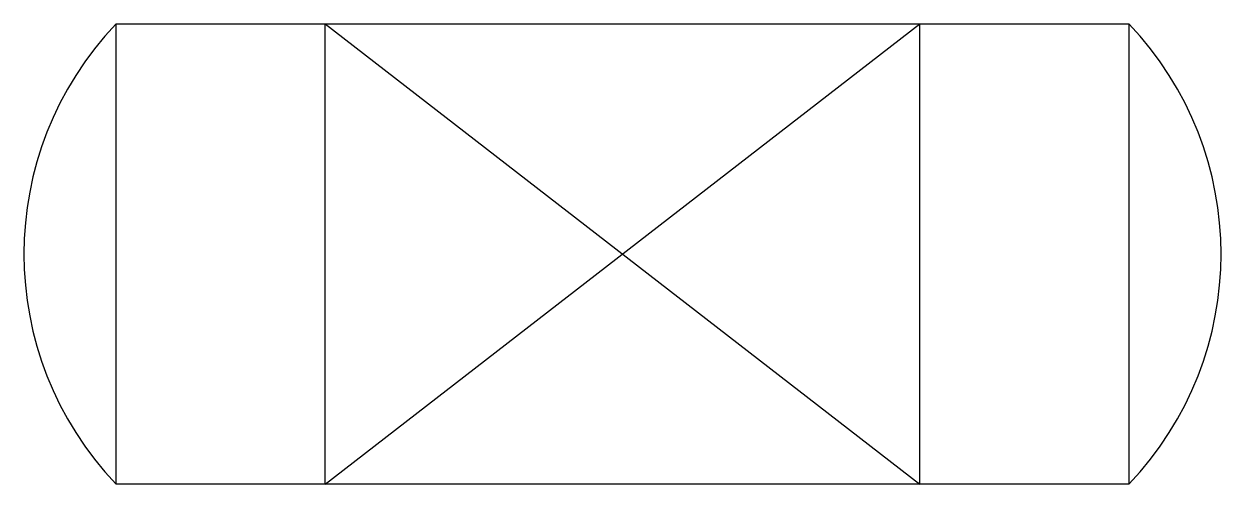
# Model space of a CAD drawing. Extents: x -1.62 to 1.62, y 0 to 1.25.
import ezdxf

# ---------------------------------------------------------------- set-up
doc = ezdxf.new("R2010")
doc.units = 0
doc.layers.get('0').update_dxf_attribs({"linetype": 'CONTINUOUS'})
doc.layers.add('6', color=6, linetype='CONTINUOUS')

msp = doc.modelspace()

# ---------------------------------------------------------------- linework, layer by layer
at = {"color": 0}
for p, q in [((-1.375, 0), (-1.375, 1.25)), ((-1.375, 1.25), (1.375, 1.25)), ((-0.8068, 0), (-0.8068, 1.25)), ((-0.8068, 1.25), (0.8068, 0)), ((-0.8068, 0), (0.8068, 1.25)), ((0.8068, 0), (0.8068, 1.25)), ((1.375, 1.25), (1.375, 0)), ((1.375, 0), (-1.375, 0))]:
    msp.add_line(p, q, dxfattribs=at)
for centre, radius, start, end in [((-0.7188, 0.625), 0.9062, 136.3972, 223.6028), ((0.7187, 0.625), 0.9063, 316.3972, 43.6028)]:
    msp.add_arc(centre, radius, start, end, dxfattribs=at)
at = {"layer": '6', "color": 0}
for p, q in [((-1.375, 0), (-1.375, 1.25)), ((-1.375, 1.25), (1.375, 1.25)), ((1.375, 1.25), (1.375, 0)), ((1.375, 0), (-1.375, 0))]:
    msp.add_line(p, q, dxfattribs=at)
for centre, radius, start, end in [((-0.7188, 0.625), 0.9062, 136.3972, 223.6028), ((0.7187, 0.625), 0.9063, 316.3972, 43.6028)]:
    msp.add_arc(centre, radius, start, end, dxfattribs=at)

doc.saveas('drawing.dxf')
